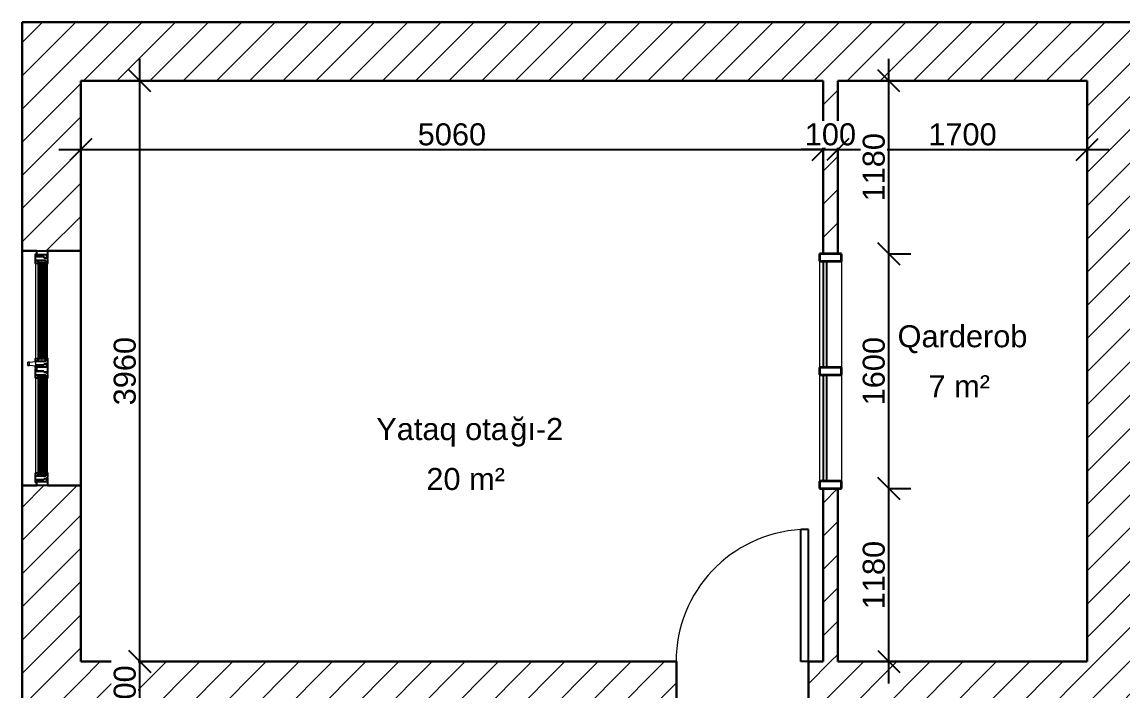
# Model space of a CAD drawing. Header units: millimetres. Extents: x 1680 to 166026, y 35966 to 91121.
# Drawn here: x 11462 to 18966, y 61443 to 66003 of the extents above; entities that cross this region are included whole.
import ezdxf

# ---------------------------------------------------------------- set-up
doc = ezdxf.new("R2010")
doc.units = ezdxf.units.MM
for name, color, linetype, lineweight in [('A-ANNO-DIMS', 7, 'Continuous', 9), ('A-AREA-IDEN', 7, 'Continuous', 9), ('A-DOOR', 31, 'Continuous', 18), ('A-GLAZ', 151, 'Continuous', 18), ('A-GLAZ-CURT', 52, 'Continuous', 18), ('A-GLAZ-CWMG', 51, 'Continuous', 18), ('A-WALL', 255, 'Continuous', 18), ('A-WALL-PATT', 111, 'Continuous', 50)]:
    doc.layers.add(name, color=color, linetype=linetype, lineweight=lineweight)
doc.styles.add('Arial', font='arial.ttf', dxfattribs={"height": 150})
doc.dimstyles.new('Linear_-_3mm_Arial', dxfattribs={"dimscale": 304.8, "dimtxt": 153.03891, "dimasz": 0.492126, "dimexe": 0.492126, "dimexo": 0.328084, "dimgap": 0.082021, "dimtad": 1, "dimdec": 0, "dimzin": 0, "dimdsep": 46, "dimtxsty": 'Arial', "dimblk1": 'OBLIQUE', "dimblk2": 'OBLIQUE', "dimsah": 1, "dimcen": 0.09, "dimdle": 0.492126, "dimazin": 0, "dimtfac": 1, "dimtdec": 4, "dimtix": 1, "dimtmove": 0, "dimatfit": 3, "dimfxl": 1, "dimtvp": 1, "dimtfill": 1, "dimtolj": 1, "dimtzin": 0, "dimarcsym": 2})
pattern_1 = [(45, (15427.06, 59193.26), (-113.137, 113.137), [])]

# ---------------------------------------------------------------- blocks, each defined once
blk = doc.blocks.new('M_Single-Flush - 900 x 2650-202971-Level 1')
at = {"layer": 'A-DOOR', "lineweight": 25}
for p, q in [((399, 200), (399, 1100.2)), ((450, 1100.2), (399, 1100.2)), ((450, 200), (450, 1100.2)), ((450, 200), (399, 200))]:
    blk.add_line(p, q, dxfattribs=at)
at = {"layer": 'A-DOOR'}
blk.add_arc((450, 200), 901.7, 93.2424, 180, dxfattribs=at)
blk = doc.blocks.new('Windows_Opening-Hinge_Strugal_S74RP_Two-Leaf_Fixed-Top_INT - Windows_Opening-Hinge_Strugal_S74RP_Two-Leaf_Fixed-Top_INT-206540-Level 1')
at = {"layer": 'A-GLAZ'}
for p, q in [((18.1, 159.7), (18.1, 148.2)), ((24.2, 160), (24.2, 159.7)), ((24.2, 160), (24.2, 159.7)), ((25.5, 160), (24.2, 160)), ((24.2, 160), (25.6, 160)), ((24.2, 160), (24.8, 160)), ((24.2, 160), (24.2, 159.7)), ((24.8, 160), (25.6, 160)), ((24.8, 160), (24.8, 159.7)), ((25.5, 160), (25.5, 160)), ((25.6, 160), (35.9, 160)), ((35.9, 159.7), (35.9, 160)), ((35.9, 160), (35.9, 159.7)), ((41.9, 148.2), (41.9, 159.7)), ((-772.5, 100), (-761, 100)), ((-732.7, 108.5), (-734.3, 108.5)), ((-66.2, 108.5), (-714.8, 108.5)), ((-67, 92.5), (-714, 92.5)), ((-46.7, 108.5), (-48.3, 108.5)), ((8.5, 100), (20, 100)), ((13, 108.5), (18.1, 148.2)), ((47, 108.5), (13, 108.5)), ((41.9, 148.2), (47, 108.5)), ((48.3, 108.5), (47, 108.5)), ((714.8, 108.5), (66.2, 108.5)), ((714, 92.5), (67, 92.5)), ((734.3, 108.5), (732.7, 108.5)), ((761, 100), (772.5, 100)), ((-750.3, 26), (-743.7, 26)), ((-749.5, 30), (-744.5, 30)), ((-713.3, 26), (-67.7, 26)), ((-712.5, 38.5), (-68.5, 38.5)), ((-37.3, 26), (37.3, 26)), ((-36.5, 30), (-31.5, 30)), ((67.7, 26), (713.3, 26)), ((68.5, 38.5), (712.5, 38.5)), ((743.7, 26), (750.3, 26)), ((744.5, 30), (749.5, 30))]:
    blk.add_line(p, q, dxfattribs=at)
at = {"layer": 'A-GLAZ', "lineweight": 25}
for p, q in [((-800, 26.8), (-800, 99.2)), ((-799.2, 100), (-772.5, 100)), ((-778.5, 105), (-778.5, 107.7)), ((-761, 105), (-778.5, 105)), ((-777.7, 108.5), (-734.3, 108.5)), ((-772.5, 100), (-772.5, 30)), ((-761, 51), (-761, 105)), ((-733.5, 107.7), (-733.5, 38.5)), ((-733.5, 92.5), (-733.5, 107.7)), ((-714, 92.5), (-733.5, 92.5)), ((-732.7, 108.5), (-714.8, 108.5)), ((-726.5, 88.5), (-54.5, 88.5)), ((-726.5, 83.5), (-726.5, 88.5)), ((-54.5, 83.5), (-726.5, 83.5)), ((-719.5, 83.5), (-712.5, 83.5)), ((-719.5, 67.5), (-719.5, 83.5)), ((-714, 107.7), (-714, 92.5)), ((-712.5, 83.5), (-712.5, 67.5)), ((-73.5, 83.5), (-66.5, 83.5)), ((-73.5, 67.5), (-73.5, 83.5)), ((-67, 92.5), (-67, 107.7)), ((-47.5, 92.5), (-67, 92.5)), ((-66.5, 83.5), (-66.5, 67.5)), ((-66.2, 108.5), (-48.3, 108.5)), ((-54.5, 88.5), (-54.5, 83.5)), ((-47.5, 38.5), (-47.5, 107.7)), ((-47.5, 107.7), (-47.5, 92.5)), ((-46.7, 108.5), (-3.3, 108.5)), ((-20, 105), (-20, 51)), ((-2.5, 105), (-20, 105)), ((-20, 100), (8.5, 100)), ((-20, 51), (-20, 100)), ((-2.5, 107.7), (-2.5, 105)), ((2.5, 105), (2.5, 107.7)), ((20, 105), (2.5, 105)), ((3.3, 108.5), (13, 108.5)), ((8.5, 100), (8.5, 31)), ((20, 51), (20, 105)), ((47.5, 107.7), (47.5, 38.5)), ((47.5, 92.5), (47.5, 107.7)), ((67, 92.5), (47.5, 92.5)), ((48.3, 108.5), (66.2, 108.5)), ((60, 88.5), (726, 88.5)), ((60, 83.5), (60, 88.5)), ((726, 83.5), (60, 83.5)), ((66.5, 83.5), (73.5, 83.5)), ((66.5, 67.5), (66.5, 83.5)), ((67, 107.7), (67, 92.5)), ((73.5, 83.5), (73.5, 67.5)), ((712.5, 83.5), (719.5, 83.5)), ((712.5, 67.5), (712.5, 83.5)), ((714, 92.5), (714, 107.7)), ((733.5, 92.5), (714, 92.5)), ((714.8, 108.5), (732.7, 108.5)), ((719.5, 83.5), (719.5, 67.5)), ((726, 88.5), (726, 83.5)), ((733.5, 38.5), (733.5, 107.7)), ((733.5, 107.7), (733.5, 92.5)), ((734.3, 108.5), (777.7, 108.5)), ((761, 105), (761, 51)), ((778.5, 105), (761, 105)), ((772.5, 100), (799.2, 100)), ((772.5, 30), (772.5, 100)), ((778.5, 107.7), (778.5, 105)), ((800, 99.2), (800, 26.8)), ((-750.3, 26), (-799.2, 26)), ((-772.5, 30), (-749.5, 30)), ((-753.3, 51), (-761, 51)), ((-753.3, 31), (-753.3, 51)), ((-744.5, 31), (-753.3, 31)), ((-749.5, 30), (-749.5, 26.8)), ((-744.5, 26.8), (-744.5, 31)), ((-713.3, 26), (-743.7, 26)), ((-733.5, 38.5), (-712.5, 38.5)), ((-726.5, 67.5), (-54.5, 67.5)), ((-726.5, 63.5), (-726.5, 67.5)), ((-54.5, 63.5), (-726.5, 63.5)), ((-726.5, 47.5), (-54.5, 47.5)), ((-726.5, 39.5), (-726.5, 47.5)), ((-54.5, 39.5), (-726.5, 39.5)), ((-712.5, 67.5), (-719.5, 67.5)), ((-719.5, 63.5), (-712.5, 63.5)), ((-719.5, 47.5), (-719.5, 63.5)), ((-712.5, 47.5), (-719.5, 47.5)), ((-712.5, 63.5), (-712.5, 47.5)), ((-712.5, 38.5), (-712.5, 26.8)), ((-66.5, 67.5), (-73.5, 67.5)), ((-73.5, 63.5), (-66.5, 63.5)), ((-73.5, 47.5), (-73.5, 63.5)), ((-66.5, 47.5), (-73.5, 47.5)), ((-68.5, 38.5), (-47.5, 38.5)), ((-68.5, 26.8), (-68.5, 38.5)), ((-37.3, 26), (-67.7, 26)), ((-66.5, 63.5), (-66.5, 47.5)), ((-54.5, 67.5), (-54.5, 63.5)), ((-54.5, 47.5), (-54.5, 39.5)), ((-36.5, 31), (-36.5, 26.8)), ((-27.7, 31), (-36.5, 31)), ((-31.5, 27.5), (-31.5, 31)), ((-31.5, 31), (-27.7, 31)), ((35.7, 26.7), (-30.7, 26.7)), ((-27.7, 51), (-27.7, 31)), ((-20, 51), (-27.7, 51)), ((-27.7, 51), (-20, 51)), ((-27.7, 31), (-27.7, 51)), ((8.5, 31), (36.5, 31)), ((27.7, 51), (20, 51)), ((27.7, 31), (27.7, 51)), ((36.5, 31), (27.7, 31)), ((36.5, 26.8), (36.5, 31)), ((36.5, 31), (36.5, 27.5)), ((67.7, 26), (37.3, 26)), ((47.5, 38.5), (68.5, 38.5)), ((60, 67.5), (726, 67.5)), ((60, 63.5), (60, 67.5)), ((726, 63.5), (60, 63.5)), ((60, 47.5), (726, 47.5)), ((60, 39.5), (60, 47.5)), ((726, 39.5), (60, 39.5)), ((73.5, 67.5), (66.5, 67.5)), ((66.5, 63.5), (73.5, 63.5)), ((66.5, 47.5), (66.5, 63.5)), ((73.5, 47.5), (66.5, 47.5)), ((68.5, 38.5), (68.5, 26.8)), ((73.5, 63.5), (73.5, 47.5)), ((719.5, 67.5), (712.5, 67.5)), ((712.5, 63.5), (719.5, 63.5)), ((712.5, 47.5), (712.5, 63.5)), ((719.5, 47.5), (712.5, 47.5)), ((712.5, 38.5), (733.5, 38.5)), ((712.5, 26.8), (712.5, 38.5)), ((743.7, 26), (713.3, 26)), ((719.5, 63.5), (719.5, 47.5)), ((726, 67.5), (726, 63.5)), ((726, 47.5), (726, 39.5)), ((744.5, 31), (744.5, 26.8)), ((753.3, 31), (744.5, 31)), ((749.5, 30), (772.5, 30)), ((749.5, 26.8), (749.5, 30)), ((799.2, 26), (750.3, 26)), ((753.3, 51), (753.3, 31)), ((761, 51), (753.3, 51))]:
    blk.add_line(p, q, dxfattribs=at)
at = {"layer": 'A-GLAZ', "flags": 128}
for points in [[(18.1, 159.7), (18.4, 159.7), (19.5, 159.7), (21.1, 159.7), (23.2, 159.7), (25.8, 159.7), (28.6, 159.7), (31.4, 159.7), (34.2, 159.7), (36.8, 159.7), (38.9, 159.7), (40.5, 159.7), (41.6, 159.7), (41.9, 159.7)], [(18.1, 148.2), (18.7, 148.2), (20.6, 148.2), (23.6, 148.2), (27.7, 148.2), (32.3, 148.2), (36.4, 148.2), (39.4, 148.2), (41.3, 148.2), (41.9, 148.2)]]:
    blk.add_lwpolyline(points, dxfattribs=at)
at = {"layer": 'A-GLAZ', "lineweight": 25}
for centre, start, end in [((-799.2, 99.2), 90, 180), ((-777.7, 107.7), 90, 180), ((-734.3, 107.7), 0, 90), ((-732.7, 107.7), 90, 180), ((-714.8, 107.7), 360, 90), ((-66.2, 107.7), 90, 180), ((-48.3, 107.7), 360, 90), ((-46.7, 107.7), 90, 180), ((-3.3, 107.7), 360, 90), ((3.3, 107.7), 90, 180), ((46.7, 107.7), 0, 90), ((48.3, 107.7), 90, 180), ((66.2, 107.7), 0, 90), ((714.8, 107.7), 90, 180), ((732.7, 107.7), 0, 90), ((734.3, 107.7), 90, 180), ((777.7, 107.7), 0, 90), ((799.2, 99.2), 0, 90), ((-799.2, 26.8), 180, 270), ((-750.3, 26.8), 270, 3.73762), ((-743.7, 26.8), 180, 270), ((-713.3, 26.8), 270, 0), ((-67.7, 26.8), 180, 270), ((-37.3, 26.8), 270, 360), ((-30.7, 27.5), 180, 270), ((35.7, 27.5), 270, 0), ((37.3, 26.8), 180, 270), ((67.7, 26.8), 270, 360), ((713.3, 26.8), 180, 270), ((743.7, 26.8), 270, 0), ((750.3, 26.8), 176.26238, 270), ((799.2, 26.8), 270, 0)]:
    blk.add_arc(centre, 0.8, start, end, dxfattribs=at)
blk = doc.blocks.new('System Panel - Glazed-234170-Level 1')
at = {"layer": 'A-GLAZ-CURT', "lineweight": 25}
for p, q in [((362.5, 49.5), (-362.5, 49.5)), ((-362.5, 49.5), (-362.5, 24.5)), ((-362.5, 24.5), (362.5, 24.5)), ((362.5, 24.5), (362.5, 49.5))]:
    blk.add_line(p, q, dxfattribs=at)
blk = doc.blocks.new('Rectangular Mullion - 50mm x 150mm-234168-Level 1')
at = {"layer": 'A-GLAZ-CWMG'}
for p, q in [((1469.7, 4405.2), (1469.7, 3680.2)), ((1619.7, 4405.2), (1619.7, 3680.2))]:
    blk.add_line(p, q, dxfattribs=at)
blk = doc.blocks.new('Rectangular Mullion - 50mm x 150mm-233998-Level 1')
at = {"layer": 'A-GLAZ-CWMG', "lineweight": 35}
for p, q in [((-50, 75), (0, 75)), ((-50, -75), (-50, 75)), ((0, 75), (0, -75)), ((0, -75), (-50, -75))]:
    blk.add_line(p, q, dxfattribs=at)
blk = doc.blocks.new('Rectangular Mullion - 50mm x 150mm-234001-Level 1')
at = {"layer": 'A-GLAZ-CWMG', "lineweight": 35}
for p, q in [((0, 75), (-50, 75)), ((-50, 75), (-50, -75)), ((0, -75), (0, 75)), ((-50, -75), (0, -75))]:
    blk.add_line(p, q, dxfattribs=at)
blk = doc.blocks.new('Rectangular Mullion - 50mm x 150mm-233994-Level 1')
at = {"layer": 'A-GLAZ-CWMG', "lineweight": 35}
for p, q in [((-25, 75), (25, 75)), ((-25, -75), (-25, 75)), ((25, 75), (25, -75)), ((25, -75), (-25, -75))]:
    blk.add_line(p, q, dxfattribs=at)
blk = doc.blocks.new('_Oblique')
at = {"color": 0, "linetype": 'ByBlock', "lineweight": -2}
blk.add_line((-0.5, -0.5), (0.5, 0.5), dxfattribs=at)
blk = doc.blocks.new('*D183')
at = {"layer": 'A-ANNO-DIMS', "color": 0, "lineweight": -2, "transparency": 16777216}
for p, q in [((12264.2, 61093.5), (12264.2, 61793.5)), ((12258.2, 61643.5), (12414.2, 61643.5)), ((12258.2, 61243.5), (12414.2, 61243.5))]:
    blk.add_line(p, q, dxfattribs=at)
at = {"layer": 'A-ANNO-DIMS', "color": 0, "lineweight": -2, "transparency": 16777216, "xscale": 149.9999920571061, "yscale": 149.9999920571061, "zscale": 149.9999920571061}
for p, rotation in [((12264.2, 61643.5), 90), ((12264.2, 61243.5), 270)]:
    blk.add_blockref('_Oblique', p, dxfattribs=dict(at, rotation=rotation))
at = {"layer": 'A-ANNO-DIMS', "color": 0, "transparency": 16777216, "insert": (12162.6, 61443.5), "char_height": 150, "width": 415.324, "attachment_point": 5, "rotation": 90, "style": 'Arial', "bg_fill": 3, "box_fill_scale": 1.1, "bg_fill_color": 256, "bg_fill_true_color": 13158600, "bg_fill_transparency": 0}
blk.add_mtext('\\A1;400', dxfattribs=at)
at = {"layer": 'Defpoints', "color": 0, "transparency": 16777216}
for p in [(12158.2, 61643.5), (12264.2, 61643.5), (12158.2, 61243.5)]:
    blk.add_point(p, dxfattribs=at)
blk = doc.blocks.new('*D184')
at = {"layer": 'A-ANNO-DIMS', "color": 0, "lineweight": -2, "transparency": 16777216}
for p, q in [((12264.2, 61493.5), (12264.2, 65753.5)), ((12258.2, 65603.5), (12414.2, 65603.5)), ((12258.2, 61643.5), (12414.2, 61643.5))]:
    blk.add_line(p, q, dxfattribs=at)
at = {"layer": 'Defpoints', "color": 0, "transparency": 16777216}
for p in [(12158.2, 65603.5), (12264.2, 65603.5), (12158.2, 61643.5)]:
    blk.add_point(p, dxfattribs=at)
at = {"layer": 'A-ANNO-DIMS', "color": 0, "lineweight": -2, "transparency": 16777216, "xscale": 149.9999920571061, "yscale": 149.9999920571061, "zscale": 149.9999920571061}
for p, rotation in [((12264.2, 65603.5), 90), ((12264.2, 61643.5), 270)]:
    blk.add_blockref('_Oblique', p, dxfattribs=dict(at, rotation=rotation))
at = {"layer": 'A-ANNO-DIMS', "color": 0, "transparency": 16777216, "insert": (12162.6, 63623.5), "char_height": 150, "width": 553.765, "attachment_point": 5, "rotation": 90, "style": 'Arial', "bg_fill": 3, "box_fill_scale": 1.1, "bg_fill_color": 256, "bg_fill_true_color": 13158600, "bg_fill_transparency": 0}
blk.add_mtext('\\A1;3960', dxfattribs=at)
blk = doc.blocks.new('*D189')
at = {"layer": 'A-ANNO-DIMS', "color": 0, "lineweight": -2, "transparency": 16777216}
for p, q in [((11711.7, 65135.2), (17071.7, 65135.2)), ((11861.7, 65141.3), (11861.7, 64985.2)), ((16921.7, 65141.3), (16921.7, 64985.2))]:
    blk.add_line(p, q, dxfattribs=at)
at = {"layer": 'Defpoints', "color": 0, "transparency": 16777216}
for p in [(11861.7, 65241.3), (16921.7, 65241.3), (16921.7, 65135.2)]:
    blk.add_point(p, dxfattribs=at)
at = {"layer": 'A-ANNO-DIMS', "color": 0, "lineweight": -2, "transparency": 16777216, "xscale": 149.9999920571061, "yscale": 149.9999920571061, "zscale": 149.9999920571061, "rotation": 180}
blk.add_blockref('_Oblique', (11861.7, 65135.2), dxfattribs=at)
at = {"layer": 'A-ANNO-DIMS', "color": 0, "lineweight": -2, "transparency": 16777216, "xscale": 149.9999920571061, "yscale": 149.9999920571061, "zscale": 149.9999920571061}
blk.add_blockref('_Oblique', (16921.7, 65135.2), dxfattribs=at)
at = {"layer": 'A-ANNO-DIMS', "color": 0, "transparency": 16777216, "insert": (14391.7, 65236.8), "char_height": 150, "width": 553.765, "attachment_point": 5, "style": 'Arial', "bg_fill": 3, "box_fill_scale": 1.1, "bg_fill_color": 256, "bg_fill_true_color": 13158600, "bg_fill_transparency": 0}
blk.add_mtext('\\A1;5060', dxfattribs=at)
blk = doc.blocks.new('*D190')
at = {"layer": 'A-ANNO-DIMS', "color": 0, "lineweight": -2, "transparency": 16777216}
for p, q in [((16921.7, 65135.2), (16771.7, 65135.2)), ((16921.7, 65141.3), (16921.7, 64985.2)), ((16921.7, 65135.2), (17021.7, 65135.2)), ((17021.7, 65141.3), (17021.7, 64985.2)), ((17021.7, 65135.2), (17171.7, 65135.2))]:
    blk.add_line(p, q, dxfattribs=at)
at = {"layer": 'A-ANNO-DIMS', "color": 0, "lineweight": -2, "transparency": 16777216, "xscale": 149.9999920571061, "yscale": 149.9999920571061, "zscale": 149.9999920571061}
blk.add_blockref('_Oblique', (16921.7, 65135.2), dxfattribs=at)
at = {"layer": 'A-ANNO-DIMS', "color": 0, "lineweight": -2, "transparency": 16777216, "xscale": 149.9999920571061, "yscale": 149.9999920571061, "zscale": 149.9999920571061, "rotation": 180}
blk.add_blockref('_Oblique', (17021.7, 65135.2), dxfattribs=at)
at = {"layer": 'A-ANNO-DIMS', "color": 0, "transparency": 16777216, "insert": (16971.7, 65236.8), "char_height": 150, "width": 415.324, "attachment_point": 5, "style": 'Arial', "bg_fill": 3, "box_fill_scale": 1.1, "bg_fill_color": 256, "bg_fill_true_color": 13158600, "bg_fill_transparency": 0}
blk.add_mtext('\\A1;100', dxfattribs=at)
at = {"layer": 'Defpoints', "color": 0, "transparency": 16777216}
for p in [(16921.7, 65241.3), (17021.7, 65241.3), (17021.7, 65135.2)]:
    blk.add_point(p, dxfattribs=at)
blk = doc.blocks.new('*D191')
at = {"layer": 'A-ANNO-DIMS', "color": 0, "lineweight": -2, "transparency": 16777216}
for p, q in [((16871.7, 65135.2), (18871.7, 65135.2)), ((17021.7, 65141.3), (17021.7, 64985.2)), ((18721.7, 65141.3), (18721.7, 64985.2))]:
    blk.add_line(p, q, dxfattribs=at)
at = {"layer": 'Defpoints', "color": 0, "transparency": 16777216}
for p in [(17021.7, 65241.3), (18721.7, 65241.3), (18721.7, 65135.2)]:
    blk.add_point(p, dxfattribs=at)
at = {"layer": 'A-ANNO-DIMS', "color": 0, "lineweight": -2, "transparency": 16777216, "xscale": 149.9999920571061, "yscale": 149.9999920571061, "zscale": 149.9999920571061, "rotation": 180}
blk.add_blockref('_Oblique', (17021.7, 65135.2), dxfattribs=at)
at = {"layer": 'A-ANNO-DIMS', "color": 0, "lineweight": -2, "transparency": 16777216, "xscale": 149.9999920571061, "yscale": 149.9999920571061, "zscale": 149.9999920571061}
blk.add_blockref('_Oblique', (18721.7, 65135.2), dxfattribs=at)
at = {"layer": 'A-ANNO-DIMS', "color": 0, "transparency": 16777216, "insert": (17871.7, 65236.8), "char_height": 150, "width": 553.765, "attachment_point": 5, "style": 'Arial', "bg_fill": 3, "box_fill_scale": 1.1, "bg_fill_color": 256, "bg_fill_true_color": 13158600, "bg_fill_transparency": 0}
blk.add_mtext('\\A1;1700', dxfattribs=at)
blk = doc.blocks.new('*D193')
at = {"layer": 'A-ANNO-DIMS', "color": 0, "lineweight": -2, "transparency": 16777216}
for p, q in [((17369.3, 61493.5), (17369.3, 62973.5)), ((17363.3, 62823.5), (17519.3, 62823.5)), ((17363.3, 61643.5), (17519.3, 61643.5))]:
    blk.add_line(p, q, dxfattribs=at)
at = {"layer": 'Defpoints', "color": 0, "transparency": 16777216}
for p in [(17263.3, 62823.5), (17369.3, 62823.5), (17263.3, 61643.5)]:
    blk.add_point(p, dxfattribs=at)
at = {"layer": 'A-ANNO-DIMS', "color": 0, "lineweight": -2, "transparency": 16777216, "xscale": 149.9999920571061, "yscale": 149.9999920571061, "zscale": 149.9999920571061}
for p, rotation in [((17369.3, 62823.5), 90), ((17369.3, 61643.5), 270)]:
    blk.add_blockref('_Oblique', p, dxfattribs=dict(at, rotation=rotation))
at = {"layer": 'A-ANNO-DIMS', "color": 0, "transparency": 16777216, "insert": (17267.8, 62233.5), "char_height": 150, "width": 553.765, "attachment_point": 5, "rotation": 90, "style": 'Arial', "bg_fill": 3, "box_fill_scale": 1.1, "bg_fill_color": 256, "bg_fill_true_color": 13158600, "bg_fill_transparency": 0}
blk.add_mtext('\\A1;1180', dxfattribs=at)
blk = doc.blocks.new('*D194')
at = {"layer": 'A-ANNO-DIMS', "color": 0, "lineweight": -2, "transparency": 16777216}
for p, q in [((17369.3, 62673.5), (17369.3, 64573.5)), ((17363.3, 64423.5), (17519.3, 64423.5)), ((17363.3, 62823.5), (17519.3, 62823.5))]:
    blk.add_line(p, q, dxfattribs=at)
at = {"layer": 'Defpoints', "color": 0, "transparency": 16777216}
for p in [(17263.3, 64423.5), (17369.3, 64423.5), (17263.3, 62823.5)]:
    blk.add_point(p, dxfattribs=at)
at = {"layer": 'A-ANNO-DIMS', "color": 0, "lineweight": -2, "transparency": 16777216, "xscale": 149.9999920571061, "yscale": 149.9999920571061, "zscale": 149.9999920571061}
for p, rotation in [((17369.3, 64423.5), 90), ((17369.3, 62823.5), 270)]:
    blk.add_blockref('_Oblique', p, dxfattribs=dict(at, rotation=rotation))
at = {"layer": 'A-ANNO-DIMS', "color": 0, "transparency": 16777216, "insert": (17267.8, 63623.5), "char_height": 150, "width": 553.765, "attachment_point": 5, "rotation": 90, "style": 'Arial', "bg_fill": 3, "box_fill_scale": 1.1, "bg_fill_color": 256, "bg_fill_true_color": 13158600, "bg_fill_transparency": 0}
blk.add_mtext('\\A1;1600', dxfattribs=at)
blk = doc.blocks.new('*D195')
at = {"layer": 'A-ANNO-DIMS', "color": 0, "lineweight": -2, "transparency": 16777216}
for p, q in [((17369.3, 64273.5), (17369.3, 65753.5)), ((17363.3, 65603.5), (17519.3, 65603.5)), ((17363.3, 64423.5), (17519.3, 64423.5))]:
    blk.add_line(p, q, dxfattribs=at)
at = {"layer": 'Defpoints', "color": 0, "transparency": 16777216}
for p in [(17263.3, 65603.5), (17369.3, 65603.5), (17263.3, 64423.5)]:
    blk.add_point(p, dxfattribs=at)
at = {"layer": 'A-ANNO-DIMS', "color": 0, "lineweight": -2, "transparency": 16777216, "xscale": 149.9999920571061, "yscale": 149.9999920571061, "zscale": 149.9999920571061}
for p, rotation in [((17369.3, 65603.5), 90), ((17369.3, 64423.5), 270)]:
    blk.add_blockref('_Oblique', p, dxfattribs=dict(at, rotation=rotation))
at = {"layer": 'A-ANNO-DIMS', "color": 0, "transparency": 16777216, "insert": (17267.8, 65013.5), "char_height": 150, "width": 553.765, "attachment_point": 5, "rotation": 90, "style": 'Arial', "bg_fill": 3, "box_fill_scale": 1.1, "bg_fill_color": 256, "bg_fill_true_color": 13158600, "bg_fill_transparency": 0}
blk.add_mtext('\\A1;1180', dxfattribs=at)

msp = doc.modelspace()

# ---------------------------------------------------------------- hatches: boundary and pattern name
at = {"layer": 'A-WALL-PATT', "lineweight": 18}
h = msp.add_hatch(dxfattribs=at)
h.set_pattern_fill('FP_1', color=256, style=0, pattern_type=2)
h.set_pattern_definition(pattern_1)
h.paths.add_polyline_path([(19121.7, 65603.5), (19121.7, 66003.5), (11461.7, 66003.5), (11461.7, 65603.5), (18721.7, 65603.5)], flags=0)
h = msp.add_hatch(dxfattribs=at)
h.set_pattern_fill('FP_1', color=256, style=0, pattern_type=2)
h.set_pattern_definition(pattern_1)
h.paths.add_polyline_path([(11861.7, 45203.5), (11861.7, 47953.5), (11461.7, 47953.5), (11461.7, 45203.5)], flags=0)
h.paths.add_polyline_path([(11861.7, 49553.5), (11861.7, 52433.5), (11461.7, 52433.5), (11461.7, 49553.5), (11611.7, 49553.5)], flags=0)
h.paths.add_polyline_path([(11461.7, 54033.5), (11861.7, 54033.5), (11861.7, 56913.5), (11461.7, 56913.5), (11461.7, 54377.8)], flags=0)
h.paths.add_polyline_path([(11852.9, 58513.5), (11861.7, 58513.5), (11861.7, 62843.5), (11461.7, 62843.5), (11461.7, 58513.5), (11722.4, 58513.5)], flags=0)
h.paths.add_polyline_path([(11861.7, 64443.5), (11861.7, 65603.5), (11461.7, 65603.5), (11461.7, 64443.5), (11852.9, 64443.5)], flags=0)
h = msp.add_hatch(dxfattribs=at)
h.set_pattern_fill('FP_1', color=256, style=0, pattern_type=2)
h.set_pattern_definition(pattern_1)
h.paths.add_polyline_path([(17021.7, 61643.5), (17021.7, 62823.5), (16921.7, 62823.5), (16921.7, 61643.5)], flags=0)
h.paths.add_polyline_path([(17021.7, 64423.5), (17021.7, 65603.5), (16921.7, 65603.5), (16921.7, 64423.5)], flags=0)
h = msp.add_hatch(dxfattribs=at)
h.set_pattern_fill('FP_1', color=256, style=0, pattern_type=2)
h.set_pattern_definition(pattern_1)
h.paths.add_polyline_path([(18721.7, 45203.5), (19121.7, 45203.5), (19121.7, 65603.5), (18721.7, 65603.5), (18721.7, 45343.4)], flags=0)
h = msp.add_hatch(dxfattribs=at)
h.set_pattern_fill('FP_1', color=256, style=0, pattern_type=2)
h.set_pattern_definition(pattern_1)
h.paths.add_polyline_path([(18721.7, 61243.5), (18721.7, 61643.5), (16821.7, 61643.5), (16821.7, 61243.5), (17041.7, 61243.5)], flags=0)
h.paths.add_polyline_path([(15921.7, 61243.5), (15921.7, 61643.5), (11861.7, 61643.5), (11861.7, 61243.5), (15361.7, 61243.5)], flags=0)

# ---------------------------------------------------------------- linework, layer by layer
at = {"layer": 'A-WALL', "lineweight": 30}
for p, q in [((19121.7, 66003.5), (11461.7, 66003.5)), ((11461.7, 66003.5), (11461.7, 64443.5)), ((11861.7, 65603.5), (16921.7, 65603.5)), ((11861.7, 64443.5), (11861.7, 65603.5)), ((16921.7, 65603.5), (16921.7, 64423.5)), ((17021.7, 65603.5), (18721.7, 65603.5)), ((17021.7, 64423.5), (17021.7, 65603.5)), ((18721.7, 65603.5), (18721.7, 61643.5)), ((11461.7, 64443.5), (11562.5, 64443.5)), ((11461.7, 62843.5), (11461.7, 64443.5)), ((11634.9, 64443.5), (11861.7, 64443.5)), ((11861.7, 64443.5), (11861.7, 62843.5)), ((16921.7, 64423.5), (17021.7, 64423.5)), ((11562.5, 62843.5), (11461.7, 62843.5)), ((11461.7, 62843.5), (11461.7, 58513.5)), ((11861.7, 62843.5), (11634.9, 62843.5)), ((11861.7, 61643.5), (11861.7, 62843.5)), ((17021.7, 62823.5), (16921.7, 62823.5)), ((16921.7, 62823.5), (16921.7, 61643.5)), ((17021.7, 61643.5), (17021.7, 62823.5)), ((15921.7, 61643.5), (11861.7, 61643.5)), ((15921.7, 61243.5), (15921.7, 61643.5)), ((16921.7, 61643.5), (16821.7, 61643.5)), ((16821.7, 61643.5), (16821.7, 61043.5)), ((18721.7, 61643.5), (17021.7, 61643.5))]:
    msp.add_line(p, q, dxfattribs=at)

# ---------------------------------------------------------------- block references
at = {"layer": 'A-DOOR'}
msp.add_blockref('M_Single-Flush - 900 x 2650-202971-Level 1', (16371.7, 61443.5), dxfattribs=at)
at = {"layer": 'A-GLAZ', "rotation": 89.99999999999962}
msp.add_blockref('Windows_Opening-Hinge_Strugal_S74RP_Two-Leaf_Fixed-Top_INT - Windows_Opening-Hinge_Strugal_S74RP_Two-Leaf_Fixed-Top_INT-206540-Level 1', (11661.7, 63643.5), dxfattribs=at)
at = {"layer": 'A-GLAZ-CURT', "rotation": 89.99999999999991}
for p in [(16971.7, 64011), (16971.7, 63236)]:
    msp.add_blockref('System Panel - Glazed-234170-Level 1', p, dxfattribs=at)
at = {"layer": 'A-GLAZ-CWMG', "extrusion": (0, 0, -1), "rotation": 90.00000000000007}
for name, p in [('Rectangular Mullion - 50mm x 150mm-233998-Level 1', (-16971.7, 64423.5)), ('Rectangular Mullion - 50mm x 150mm-233994-Level 1', (-16971.7, 63623.5))]:
    msp.add_blockref(name, p, dxfattribs=at)
at = {"layer": 'A-GLAZ-CWMG'}
for p in [(15427.1, 59968.3), (15427.1, 59193.3)]:
    msp.add_blockref('Rectangular Mullion - 50mm x 150mm-234168-Level 1', p, dxfattribs=at)
at = {"layer": 'A-GLAZ-CWMG', "rotation": 269.9999999999999}
msp.add_blockref('Rectangular Mullion - 50mm x 150mm-234001-Level 1', (16971.7, 62823.5), dxfattribs=at)

# ---------------------------------------------------------------- texts
at = {"layer": 'A-AREA-IDEN', "char_height": 150, "attachment_point": 1, "style": 'Arial'}
for s, insert, width in [('Qarderob', (17429.4, 63936.4), 1090.295), ('7 m\\fArial|b0|i0|c238|p34|;²', (17640.2, 63595.8), 521.097), ('Yataq ota', (13876.2, 63304), 1106.329), ('ğ\\fArial|b0|i0|c238|p34|;ı-2', (14789, 63304), 444.937), ('20 m\\fArial|b0|i0|c238|p34|;²', (14217.7, 62963.4), 665.401)]:
    msp.add_mtext(s, dxfattribs=dict(at, insert=insert, width=width))

# ---------------------------------------------------------------- next in the draw order: dimensions: what is measured, and where the dimension line sits
at = {"layer": 'A-ANNO-DIMS'}
for base, p1, p2, override, picture, middle in [((17369.3, 62823.5), (17263.3, 61643.5), (17263.3, 62823.5), {"dimpost": '<>', "dimfxl": 1180}, '*D193', (17267.8, 62233.5)), ((12264.2, 61643.5), (12158.2, 61243.5), (12158.2, 61643.5), {"dimpost": '<>', "dimfxl": 400}, '*D183', (12162.6, 61443.5))]:
    dim = msp.add_linear_dim(base=base, p1=p1, p2=p2, angle=90, dimstyle='Linear_-_3mm_Arial', override=override, dxfattribs=at)
    dim.commit()
    dim.dimension.update_dxf_attribs({"geometry": picture, "text_midpoint": middle})

# ---------------------------------------------------------------- next in the draw order: dimensions: what is measured, and where the dimension line sits
for base, p1, p2, override, picture, middle in [((12264.2, 65603.5), (12158.2, 61643.5), (12158.2, 65603.5), {"dimpost": '<>', "dimfxl": 3960}, '*D184', (12162.6, 63623.5)), ((17369.3, 64423.5), (17263.3, 62823.5), (17263.3, 64423.5), {"dimpost": '<>', "dimfxl": 1600}, '*D194', (17267.8, 63623.5))]:
    dim = msp.add_linear_dim(base=base, p1=p1, p2=p2, angle=90, dimstyle='Linear_-_3mm_Arial', override=override, dxfattribs=at)
    dim.commit()
    dim.dimension.update_dxf_attribs({"geometry": picture, "text_midpoint": middle})

# ---------------------------------------------------------------- next in the draw order: dimensions: what is measured, and where the dimension line sits
dim = msp.add_linear_dim(base=(16921.7, 65135.2), p1=(11861.7, 65241.3), p2=(16921.7, 65241.3), dimstyle='Linear_-_3mm_Arial', override={"dimpost": '<>', "dimfxl": 5060}, dxfattribs=at)
dim.commit()
dim.dimension.update_dxf_attribs({"geometry": '*D189', "text_midpoint": (14391.7, 65236.8)})

# ---------------------------------------------------------------- next in the draw order: dimensions: what is measured, and where the dimension line sits
dim = msp.add_linear_dim(base=(17021.7, 65135.2), p1=(16921.7, 65241.3), p2=(17021.7, 65241.3), dimstyle='Linear_-_3mm_Arial', override={"dimpost": '<>', "dimfxl": 100}, dxfattribs=at)
dim.commit()
dim.dimension.update_dxf_attribs({"geometry": '*D190', "text_midpoint": (16971.7, 65236.8)})

# ---------------------------------------------------------------- next in the draw order: dimensions: what is measured, and where the dimension line sits
dim = msp.add_linear_dim(base=(18721.7, 65135.2), p1=(17021.7, 65241.3), p2=(18721.7, 65241.3), dimstyle='Linear_-_3mm_Arial', override={"dimpost": '<>', "dimfxl": 1700}, dxfattribs=at)
dim.commit()
dim.dimension.update_dxf_attribs({"geometry": '*D191', "text_midpoint": (17871.7, 65236.8)})

# ---------------------------------------------------------------- next in the draw order: dimensions: what is measured, and where the dimension line sits
dim = msp.add_linear_dim(base=(17369.3, 65603.5), p1=(17263.3, 64423.5), p2=(17263.3, 65603.5), angle=90, dimstyle='Linear_-_3mm_Arial', override={"dimpost": '<>', "dimfxl": 1180}, dxfattribs=at)
dim.commit()
dim.dimension.update_dxf_attribs({"geometry": '*D195', "text_midpoint": (17267.8, 65013.5)})

doc.saveas('drawing.dxf')
